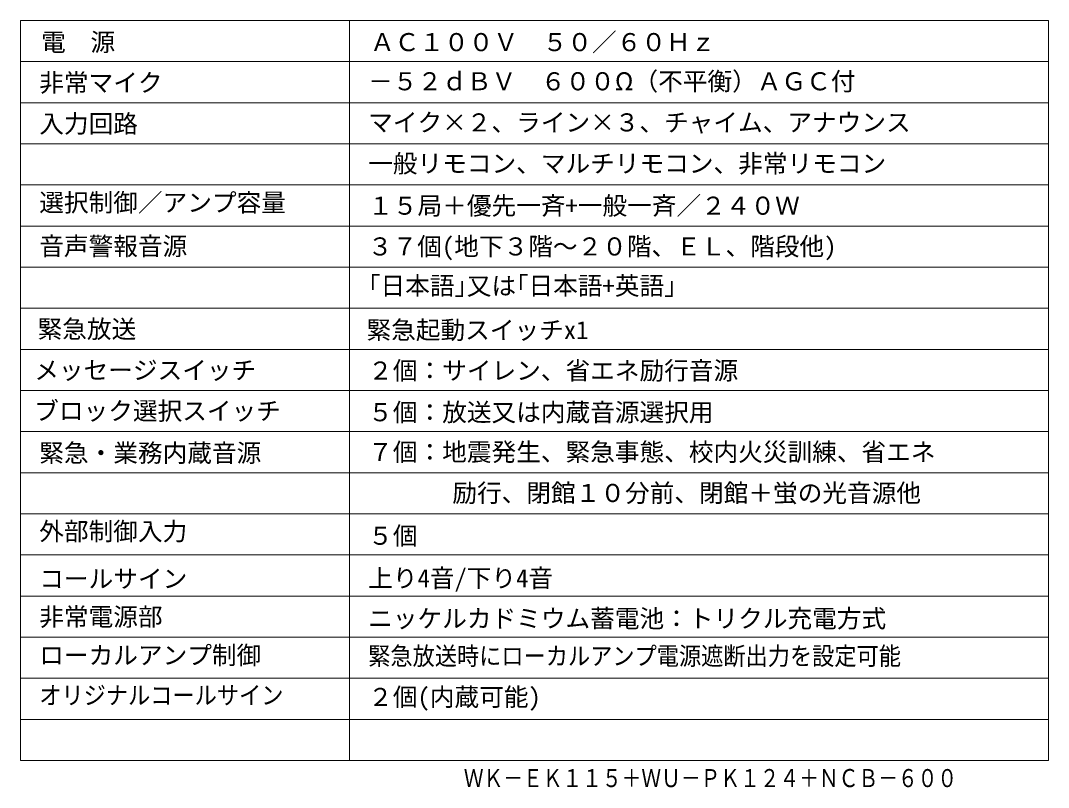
# Model space of a CAD drawing. Units: millimetres, scale not verified. Extents: x -63 to 62, y -118 to 119.
# Drawn here: x -62.5 to 62.5, y -117.9 to -24.7 of the extents above; entities that cross this region are included whole.
import ezdxf
from ezdxf.enums import TextEntityAlignment as Align

# ---------------------------------------------------------------- set-up
doc = ezdxf.new("R2010")
doc.units = ezdxf.units.MM
doc.header["$LTSCALE"] = 0.125
doc.layers.add('0-1_WAKU', color=1, linetype='Continuous', lineweight=18)
doc.layers.add('0-2_MOJI1', color=7, linetype='Continuous')
doc.styles.add('ＭＳ ゴシック', font='')
doc.styles.get('ＭＳ ゴシック').set_extended_font_data('MS Gothic')

msp = doc.modelspace()

# ---------------------------------------------------------------- linework, layer by layer
at = {"layer": '0-1_WAKU', "color": 4}
for p, q in [((-22.5142, -114.661), (-22.5142, -24.661)), ((62.4858, -114.661), (62.4858, -24.661)), ((-62.5142, -114.661), (62.4858, -114.661))]:
    msp.add_line(p, q, dxfattribs=at)
at = {"layer": '0-1_WAKU'}
for p, q in [((62.4858, -29.661), (-62.5142, -29.661)), ((62.4858, -34.661), (-62.5142, -34.661)), ((62.4858, -39.661), (-62.5142, -39.661)), ((62.4858, -44.661), (-62.5142, -44.661)), ((62.4858, -49.661), (-62.5142, -49.661)), ((62.4858, -54.661), (-62.5142, -54.661)), ((62.4858, -59.661), (-62.5142, -59.661)), ((62.4858, -64.661), (-62.5142, -64.661)), ((62.4858, -69.661), (-62.5142, -69.661)), ((62.4858, -74.661), (-62.5142, -74.661)), ((62.4858, -79.661), (-62.5142, -79.661)), ((-62.5142, -84.661), (62.4858, -84.661)), ((-62.5142, -89.661), (62.4858, -89.661)), ((-62.5142, -94.661), (62.4858, -94.661)), ((-62.5142, -99.661), (62.4858, -99.661)), ((-62.5142, -104.661), (62.4858, -104.661)), ((-62.5142, -109.661), (62.4858, -109.661))]:
    msp.add_line(p, q, dxfattribs=at)
at = {"layer": '0-1_WAKU', "color": 4}
msp.add_lwpolyline([(62.4858, -24.661), (-62.5142, -24.661), (-62.5142, -114.661)], dxfattribs=at)

# ---------------------------------------------------------------- texts
at = {"layer": '0-2_MOJI1', "style": 'ＭＳ ゴシック'}
for s, p in [('電\u3000源', (-60.0142, -29.0432)), ('ＡＣ１００Ｖ\u3000５０／６０Ｈｚ', (-20.0142, -29.0432)), ('非常マイク', (-60.2394, -33.9688)), ('－５２ｄＢＶ\u3000６００Ω（不平衡）ＡＧＣ付', (-20.2394, -33.807)), ('入力回路', (-60.2394, -38.9688)), ('マイク×２、ライン×３、チャイム、アナウンス', (-20.2394, -38.807)), ('一般リモコン、マルチリモコン、非常リモコン', (-20.2394, -43.807)), ('選択制御／アンプ容量', (-60.2394, -48.5582)), ('１５局＋優先一斉+一般一斉／２４０Ｗ', (-20.2394, -48.9356)), ('音声警報音源', (-60.2394, -53.8612)), ('３７個(地下３階～２０階、ＥＬ、階段他)', (-20.2739, -53.8949)), ('｢日本語｣又は｢日本語+英語｣', (-20.2394, -58.6812)), ('緊急放送', (-60.4431, -63.9444)), ('緊急起動スイッチx1', (-20.4431, -64.0617)), ('メッセージスイッチ', (-60.8504, -68.9444)), ('２個：サイレン、省エネ励行音源', (-20.2394, -68.9906)), ('ブロック選択スイッチ', (-60.8504, -73.896)), ('５個：放送又は内蔵音源選択用', (-20.2394, -74.0617)), ('緊急・業務内蔵音源', (-60.2394, -79.0124)), ('７個：地震発生、緊急事態、校内火災訓練、省エネ', (-20.2394, -78.896)), ('励行、閉館１０分前、閉館＋蛍の光音源他', (-10.0029, -83.8821)), ('外部制御入力', (-60.2394, -88.55)), ('５個', (-20.2394, -89.0808)), ('上り4音/下り4音', (-20.2394, -94.2387)), ('コールサイン', (-60.2394, -94.3106)), ('非常電源部', (-60.2394, -98.9384)), ('ニッケルカドミウム蓄電池：トリクル充電方式', (-20.2394, -99.1447)), ('ローカルアンプ制御', (-60.2394, -103.6167)), ('２個(内蔵可能)', (-20.2394, -108.6908))]:
    msp.add_text(s, height=2.199, dxfattribs=at).set_placement(p, align=Align.BOTTOM_LEFT)
for s, width, p in [('緊急放送時にローカルアンプ電源遮断出力を設定可能', 0.9, (-20.2394, -103.7066)), ('オリジナルコールサイン', 0.9, (-60.2394, -108.4845)), ('ＷＫ－ＥＫ１１５＋ＷＵ－ＰＫ１２４＋ＮＣＢ－６００', 0.8, (-8.6104, -118.5578))]:
    msp.add_text(s, height=2.199, dxfattribs=dict(at, width=width)).set_placement(p, align=Align.BOTTOM_LEFT)

doc.saveas('drawing.dxf')
